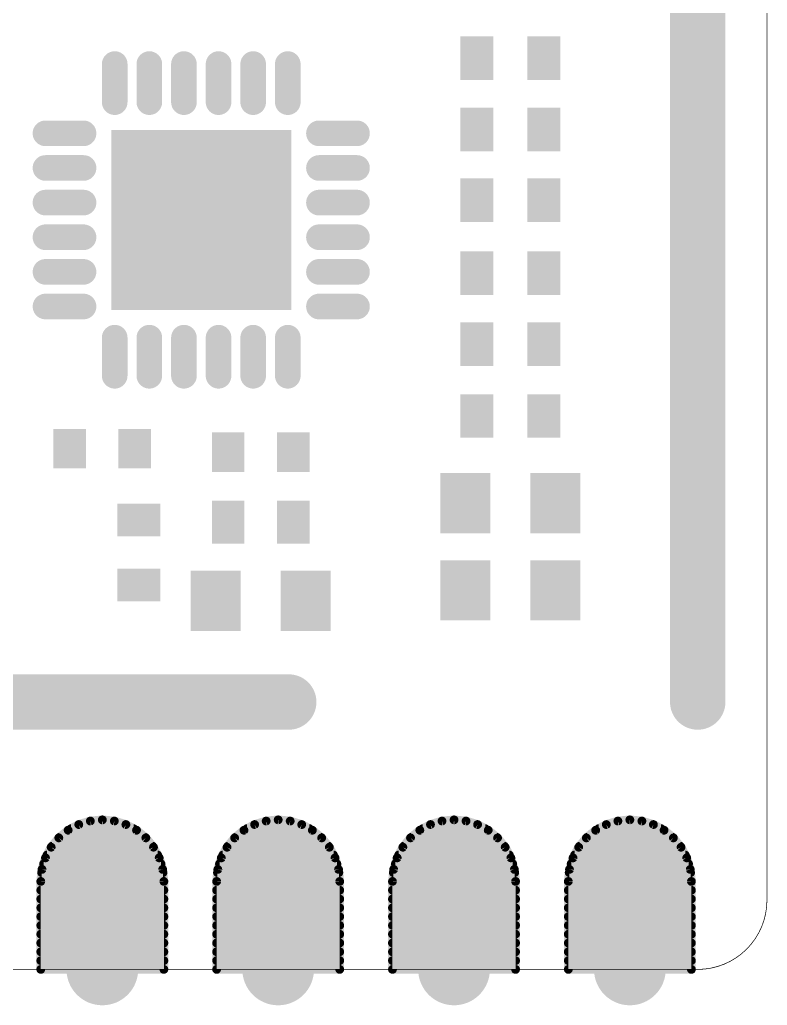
# Model space of a CAD drawing. Extents: x 0 to 35, y -0.5 to 23.4.
# Drawn here: x 24.21 to 35.01, y -0.52 to 13.71 of the extents above; entities that cross this region are included whole.
import ezdxf

# ---------------------------------------------------------------- set-up
doc = ezdxf.new("R2010")
doc.units = 0
for name, color, linetype in [('17', 110, 'CONTINUOUS'), ('20', 31, 'CONTINUOUS'), ('29', 253, 'CONTINUOUS')]:
    doc.layers.add(name, color=color, linetype=linetype)

# ---------------------------------------------------------------- blocks, each defined once
blk = doc.blocks.new('RECT')
blk.add_solid([(-0.5, -0.5), (0.5, -0.5), (-0.5, 0.5), (0.5, 0.5)])
blk = doc.blocks.new('ROUNDP')
at = {"const_width": 0.5}
blk.add_lwpolyline([(0, -0.25, 1), (0, 0.25, 1), (0, -0.25)], format="xyb", dxfattribs=at)

msp = doc.modelspace()

# ---------------------------------------------------------------- linework, layer by layer
at = {"layer": '20', "const_width": 0.01}
for points in [[(35, 21.86), (35, 1)], [(2, 0), (34, 0)]]:
    msp.add_lwpolyline(points, dxfattribs=at)
at = {"layer": '20'}
for points, const_width in [([(34, 0, 0.4142), (35, 1)], 0.01), ([(35.0025, 1, 1), (34.9975, 1)], 0.005), ([(34.9975, 1, 1), (35.0025, 1)], 0.005), ([(34, 0.0025, 1), (34, -0.0025)], 0.005), ([(34, -0.0025, 1), (34, 0.0025)], 0.005)]:
    msp.add_lwpolyline(points, format="xyb", dxfattribs=dict(at, const_width=const_width))
at = {"layer": '29'}
for points, const_width in [([(34, 19), (34, 3.86)], 0.8), ([(25.5788, 12.5197), (25.5788, 13.0697)], 0.37), ([(26.0788, 12.5197), (26.0788, 13.0697)], 0.37), ([(26.5788, 12.5197), (26.5788, 13.0697)], 0.37), ([(27.0788, 12.5197), (27.0788, 13.0697)], 0.37), ([(27.5788, 12.5197), (27.5788, 13.0697)], 0.37), ([(28.0788, 12.5197), (28.0788, 13.0697)], 0.37), ([(25.1288, 12.0697), (24.5788, 12.0697)], 0.37), ([(28.5288, 12.0697), (29.0788, 12.0697)], 0.37), ([(25.1288, 11.5697), (24.5788, 11.5697)], 0.37), ([(28.5288, 11.5697), (29.0788, 11.5697)], 0.37), ([(25.1288, 11.0697), (24.5788, 11.0697)], 0.37), ([(28.5288, 11.0697), (29.0788, 11.0697)], 0.37), ([(25.1288, 10.5697), (24.5788, 10.5697)], 0.37), ([(28.5288, 10.5697), (29.0788, 10.5697)], 0.37), ([(25.1288, 10.0697), (24.5788, 10.0697)], 0.37), ([(28.5288, 10.0697), (29.0788, 10.0697)], 0.37), ([(25.1288, 9.5697), (24.5788, 9.5697)], 0.37), ([(28.5288, 9.5697), (29.0788, 9.5697)], 0.37), ([(25.5788, 9.1197), (25.5788, 8.5697)], 0.37), ([(26.0788, 9.1197), (26.0788, 8.5697)], 0.37), ([(26.5788, 9.1197), (26.5788, 8.5697)], 0.37), ([(27.0788, 9.1197), (27.0788, 8.5697)], 0.37), ([(27.5788, 9.1197), (27.5788, 8.5697)], 0.37), ([(28.0788, 9.1197), (28.0788, 8.5697)], 0.37), ([(19.558, 3.86), (28.0924, 3.86)], 0.8), ([(25.0598, 2.0913), (24.9061, 2.0092)], 0.127), ([(25.2266, 2.1419), (25.0598, 2.0913)], 0.127), ([(25.4, 2.159), (25.2266, 2.1419)], 0.127), ([(25.5734, 2.1419), (25.4, 2.159)], 0.127), ([(25.7402, 2.0913), (25.5734, 2.1419)], 0.127), ([(25.8939, 2.0092), (25.7402, 2.0913)], 0.127), ([(27.5998, 2.0913), (27.4461, 2.0092)], 0.127), ([(27.7666, 2.1419), (27.5998, 2.0913)], 0.127), ([(27.94, 2.159), (27.7666, 2.1419)], 0.127), ([(28.1134, 2.1419), (27.94, 2.159)], 0.127), ([(28.2802, 2.0913), (28.1134, 2.1419)], 0.127), ([(28.4339, 2.0092), (28.2802, 2.0913)], 0.127), ([(30.1398, 2.0913), (29.9861, 2.0092)], 0.127), ([(30.3066, 2.1419), (30.1398, 2.0913)], 0.127), ([(30.48, 2.159), (30.3066, 2.1419)], 0.127), ([(30.6534, 2.1419), (30.48, 2.159)], 0.127), ([(30.8202, 2.0913), (30.6534, 2.1419)], 0.127), ([(30.9739, 2.0092), (30.8202, 2.0913)], 0.127), ([(32.6798, 2.0913), (32.5261, 2.0092)], 0.127), ([(32.8466, 2.1419), (32.6798, 2.0913)], 0.127), ([(33.02, 2.159), (32.8466, 2.1419)], 0.127), ([(33.1934, 2.1419), (33.02, 2.159)], 0.127), ([(33.3602, 2.0913), (33.1934, 2.1419)], 0.127), ([(33.5139, 2.0092), (33.3602, 2.0913)], 0.127), ([(24.9061, 2.0092), (24.7714, 1.8986)], 0.127), ([(24.9488, 2.032), (25.8512, 2.032)], 0.127), ([(26.0286, 1.8986), (25.8939, 2.0092)], 0.127), ([(27.4461, 2.0092), (27.3114, 1.8986)], 0.127), ([(27.4888, 2.032), (28.3912, 2.032)], 0.127), ([(28.5686, 1.8986), (28.4339, 2.0092)], 0.127), ([(29.9861, 2.0092), (29.8514, 1.8986)], 0.127), ([(30.0288, 2.032), (30.9312, 2.032)], 0.127), ([(31.1086, 1.8986), (30.9739, 2.0092)], 0.127), ([(32.5261, 2.0092), (32.3914, 1.8986)], 0.127), ([(32.5688, 2.032), (33.4712, 2.032)], 0.127), ([(33.6486, 1.8986), (33.5139, 2.0092)], 0.127), ([(24.7714, 1.8986), (24.6608, 1.7639)], 0.127), ([(24.7792, 1.905), (26.0208, 1.905)], 0.127), ([(26.1392, 1.7639), (26.0286, 1.8986)], 0.127), ([(27.3114, 1.8986), (27.2008, 1.7639)], 0.127), ([(27.3192, 1.905), (28.5608, 1.905)], 0.127), ([(28.6792, 1.7639), (28.5686, 1.8986)], 0.127), ([(29.8514, 1.8986), (29.7408, 1.7639)], 0.127), ([(29.8592, 1.905), (31.1008, 1.905)], 0.127), ([(31.2192, 1.7639), (31.1086, 1.8986)], 0.127), ([(32.3914, 1.8986), (32.2808, 1.7639)], 0.127), ([(32.3992, 1.905), (33.6408, 1.905)], 0.127), ([(33.7592, 1.7639), (33.6486, 1.8986)], 0.127), ([(24.6608, 1.7639), (24.5787, 1.6102)], 0.127), ([(24.6005, 1.651), (26.1995, 1.651)], 0.127), ([(24.6724, 1.778), (26.1276, 1.778)], 0.127), ([(26.2213, 1.6102), (26.1392, 1.7639)], 0.127), ([(27.2008, 1.7639), (27.1187, 1.6102)], 0.127), ([(27.1405, 1.651), (28.7395, 1.651)], 0.127), ([(27.2124, 1.778), (28.6676, 1.778)], 0.127), ([(28.7613, 1.6102), (28.6792, 1.7639)], 0.127), ([(29.7408, 1.7639), (29.6587, 1.6102)], 0.127), ([(29.6805, 1.651), (31.2795, 1.651)], 0.127), ([(29.7524, 1.778), (31.2076, 1.778)], 0.127), ([(31.3013, 1.6102), (31.2192, 1.7639)], 0.127), ([(32.2808, 1.7639), (32.1987, 1.6102)], 0.127), ([(32.2205, 1.651), (33.8195, 1.651)], 0.127), ([(32.2924, 1.778), (33.7476, 1.778)], 0.127), ([(33.8413, 1.6102), (33.7592, 1.7639)], 0.127), ([(24.5787, 1.6102), (24.5281, 1.4434)], 0.127), ([(24.5525, 1.524), (26.2475, 1.524)], 0.127), ([(26.2719, 1.4434), (26.2213, 1.6102)], 0.127), ([(27.1187, 1.6102), (27.0681, 1.4434)], 0.127), ([(27.0925, 1.524), (28.7875, 1.524)], 0.127), ([(28.8119, 1.4434), (28.7613, 1.6102)], 0.127), ([(29.6587, 1.6102), (29.6081, 1.4434)], 0.127), ([(29.6325, 1.524), (31.3275, 1.524)], 0.127), ([(31.3519, 1.4434), (31.3013, 1.6102)], 0.127), ([(32.1987, 1.6102), (32.1481, 1.4434)], 0.127), ([(32.1725, 1.524), (33.8675, 1.524)], 0.127), ([(33.8919, 1.4434), (33.8413, 1.6102)], 0.127), ([(24.5281, 1.4434), (24.511, 1.27)], 0.127), ([(24.5235, 1.397), (26.2765, 1.397)], 0.127), ([(26.289, 1.27), (26.2719, 1.4434)], 0.127), ([(27.0681, 1.4434), (27.051, 1.27)], 0.127), ([(27.0635, 1.397), (28.8165, 1.397)], 0.127), ([(28.829, 1.27), (28.8119, 1.4434)], 0.127), ([(29.6081, 1.4434), (29.591, 1.27)], 0.127), ([(29.6035, 1.397), (31.3565, 1.397)], 0.127), ([(31.369, 1.27), (31.3519, 1.4434)], 0.127), ([(32.1481, 1.4434), (32.131, 1.27)], 0.127), ([(32.1435, 1.397), (33.8965, 1.397)], 0.127), ([(33.909, 1.27), (33.8919, 1.4434)], 0.127), ([(24.511, 1.27), (24.511, 0)], 0.127), ([(24.511, 1.27), (26.289, 1.27)], 0.127), ([(26.289, 0), (26.289, 1.27)], 0.127), ([(27.051, 1.27), (27.051, 0)], 0.127), ([(27.051, 1.27), (28.829, 1.27)], 0.127), ([(28.829, 0), (28.829, 1.27)], 0.127), ([(29.591, 1.27), (29.591, 0)], 0.127), ([(29.591, 1.27), (31.369, 1.27)], 0.127), ([(31.369, 0), (31.369, 1.27)], 0.127), ([(32.131, 1.27), (32.131, 0)], 0.127), ([(32.131, 1.27), (33.909, 1.27)], 0.127), ([(33.909, 0), (33.909, 1.27)], 0.127), ([(24.511, 1.143), (26.289, 1.143)], 0.127), ([(27.051, 1.143), (28.829, 1.143)], 0.127), ([(29.591, 1.143), (31.369, 1.143)], 0.127), ([(32.131, 1.143), (33.909, 1.143)], 0.127), ([(24.511, 1.016), (26.289, 1.016)], 0.127), ([(27.051, 1.016), (28.829, 1.016)], 0.127), ([(29.591, 1.016), (31.369, 1.016)], 0.127), ([(32.131, 1.016), (33.909, 1.016)], 0.127), ([(24.511, 0.889), (26.289, 0.889)], 0.127), ([(27.051, 0.889), (28.829, 0.889)], 0.127), ([(29.591, 0.889), (31.369, 0.889)], 0.127), ([(32.131, 0.889), (33.909, 0.889)], 0.127), ([(24.511, 0.762), (26.289, 0.762)], 0.127), ([(27.051, 0.762), (28.829, 0.762)], 0.127), ([(29.591, 0.762), (31.369, 0.762)], 0.127), ([(32.131, 0.762), (33.909, 0.762)], 0.127), ([(24.511, 0.635), (26.289, 0.635)], 0.127), ([(24.511, 0.508), (26.289, 0.508)], 0.127), ([(27.051, 0.635), (28.829, 0.635)], 0.127), ([(27.051, 0.508), (28.829, 0.508)], 0.127), ([(29.591, 0.635), (31.369, 0.635)], 0.127), ([(29.591, 0.508), (31.369, 0.508)], 0.127), ([(32.131, 0.635), (33.909, 0.635)], 0.127), ([(32.131, 0.508), (33.909, 0.508)], 0.127), ([(24.511, 0.381), (26.289, 0.381)], 0.127), ([(27.051, 0.381), (28.829, 0.381)], 0.127), ([(29.591, 0.381), (31.369, 0.381)], 0.127), ([(32.131, 0.381), (33.909, 0.381)], 0.127), ([(24.511, 0.254), (26.289, 0.254)], 0.127), ([(27.051, 0.254), (28.829, 0.254)], 0.127), ([(29.591, 0.254), (31.369, 0.254)], 0.127), ([(32.131, 0.254), (33.909, 0.254)], 0.127), ([(24.511, 0.127), (26.289, 0.127)], 0.127), ([(27.051, 0.127), (28.829, 0.127)], 0.127), ([(29.591, 0.127), (31.369, 0.127)], 0.127), ([(32.131, 0.127), (33.909, 0.127)], 0.127), ([(24.511, 0), (26.289, 0)], 0.127), ([(24.511, 0), (26.289, 0)], 0.127), ([(27.051, 0), (28.829, 0)], 0.127), ([(27.051, 0), (28.829, 0)], 0.127), ([(29.591, 0), (31.369, 0)], 0.127), ([(29.591, 0), (31.369, 0)], 0.127), ([(32.131, 0), (33.909, 0)], 0.127), ([(32.131, 0), (33.909, 0)], 0.127)]:
    msp.add_lwpolyline(points, dxfattribs=dict(at, const_width=const_width))
for points, const_width in [([(25.6713, 13.0697, 1), (25.4863, 13.0697)], 0.185), ([(26.1713, 13.0697, 1), (25.9863, 13.0697)], 0.185), ([(26.6713, 13.0697, 1), (26.4863, 13.0697)], 0.185), ([(27.1713, 13.0697, 1), (26.9863, 13.0697)], 0.185), ([(27.6713, 13.0697, 1), (27.4863, 13.0697)], 0.185), ([(28.1713, 13.0697, 1), (27.9863, 13.0697)], 0.185), ([(25.4863, 12.5197, 1), (25.6713, 12.5197)], 0.185), ([(25.9863, 12.5197, 1), (26.1713, 12.5197)], 0.185), ([(26.4863, 12.5197, 1), (26.6713, 12.5197)], 0.185), ([(26.9863, 12.5197, 1), (27.1713, 12.5197)], 0.185), ([(27.4863, 12.5197, 1), (27.6713, 12.5197)], 0.185), ([(27.9863, 12.5197, 1), (28.1713, 12.5197)], 0.185), ([(24.5788, 12.1622, 1), (24.5788, 11.9772)], 0.185), ([(25.1288, 11.9772, 1), (25.1288, 12.1622)], 0.185), ([(28.5288, 12.1622, 1), (28.5288, 11.9772)], 0.185), ([(29.0788, 11.9772, 1), (29.0788, 12.1622)], 0.185), ([(24.5788, 11.6622, 1), (24.5788, 11.4772)], 0.185), ([(25.1288, 11.4772, 1), (25.1288, 11.6622)], 0.185), ([(28.5288, 11.6622, 1), (28.5288, 11.4772)], 0.185), ([(29.0788, 11.4772, 1), (29.0788, 11.6622)], 0.185), ([(24.5788, 11.1622, 1), (24.5788, 10.9772)], 0.185), ([(25.1288, 10.9772, 1), (25.1288, 11.1622)], 0.185), ([(28.5288, 11.1622, 1), (28.5288, 10.9772)], 0.185), ([(29.0788, 10.9772, 1), (29.0788, 11.1622)], 0.185), ([(24.5788, 10.6622, 1), (24.5788, 10.4772)], 0.185), ([(25.1288, 10.4772, 1), (25.1288, 10.6622)], 0.185), ([(28.5288, 10.6622, 1), (28.5288, 10.4772)], 0.185), ([(29.0788, 10.4772, 1), (29.0788, 10.6622)], 0.185), ([(24.5788, 10.1622, 1), (24.5788, 9.9772)], 0.185), ([(25.1288, 9.9772, 1), (25.1288, 10.1622)], 0.185), ([(28.5288, 10.1622, 1), (28.5288, 9.9772)], 0.185), ([(29.0788, 9.9772, 1), (29.0788, 10.1622)], 0.185), ([(24.5788, 9.6622, 1), (24.5788, 9.4772)], 0.185), ([(25.1288, 9.4772, 1), (25.1288, 9.6622)], 0.185), ([(28.5288, 9.6622, 1), (28.5288, 9.4772)], 0.185), ([(29.0788, 9.4772, 1), (29.0788, 9.6622)], 0.185), ([(25.6713, 9.1197, 1), (25.4863, 9.1197)], 0.185), ([(26.1713, 9.1197, 1), (25.9863, 9.1197)], 0.185), ([(26.6713, 9.1197, 1), (26.4863, 9.1197)], 0.185), ([(27.1713, 9.1197, 1), (26.9863, 9.1197)], 0.185), ([(27.6713, 9.1197, 1), (27.4863, 9.1197)], 0.185), ([(28.1713, 9.1197, 1), (27.9863, 9.1197)], 0.185), ([(25.4863, 8.5697, 1), (25.6713, 8.5697)], 0.185), ([(25.9863, 8.5697, 1), (26.1713, 8.5697)], 0.185), ([(26.4863, 8.5697, 1), (26.6713, 8.5697)], 0.185), ([(26.9863, 8.5697, 1), (27.1713, 8.5697)], 0.185), ([(27.4863, 8.5697, 1), (27.6713, 8.5697)], 0.185), ([(27.9863, 8.5697, 1), (28.1713, 8.5697)], 0.185), ([(28.0924, 3.66, 1), (28.0924, 4.06)], 0.4), ([(33.8, 3.86, 1), (34.2, 3.86)], 0.4), ([(25.0506, 2.1217, 1), (25.069, 2.0609)], 0.0635), ([(25.0748, 2.0633, 1), (25.0448, 2.1193)], 0.0635), ([(25.2235, 2.1735, 1), (25.2297, 2.1103)], 0.0635), ([(25.2358, 2.1115, 1), (25.2173, 2.1723)], 0.0635), ([(25.4031, 2.1906, 1), (25.3969, 2.1274)], 0.0635), ([(25.4031, 2.1274, 1), (25.3969, 2.1906)], 0.0635), ([(25.5827, 2.1723, 1), (25.5642, 2.1115)], 0.0635), ([(25.5703, 2.1103, 1), (25.5765, 2.1735)], 0.0635), ([(25.7552, 2.1193, 1), (25.7252, 2.0633)], 0.0635), ([(25.731, 2.0609, 1), (25.7494, 2.1217)], 0.0635), ([(27.5906, 2.1217, 1), (27.609, 2.0609)], 0.0635), ([(27.6148, 2.0633, 1), (27.5848, 2.1193)], 0.0635), ([(27.7635, 2.1735, 1), (27.7697, 2.1103)], 0.0635), ([(27.7758, 2.1115, 1), (27.7573, 2.1723)], 0.0635), ([(27.9431, 2.1906, 1), (27.9369, 2.1274)], 0.0635), ([(27.9431, 2.1274, 1), (27.9369, 2.1906)], 0.0635), ([(28.1227, 2.1723, 1), (28.1042, 2.1115)], 0.0635), ([(28.1103, 2.1103, 1), (28.1165, 2.1735)], 0.0635), ([(28.2952, 2.1193, 1), (28.2652, 2.0633)], 0.0635), ([(28.271, 2.0609, 1), (28.2894, 2.1217)], 0.0635), ([(30.1306, 2.1217, 1), (30.149, 2.0609)], 0.0635), ([(30.1548, 2.0633, 1), (30.1248, 2.1193)], 0.0635), ([(30.3035, 2.1735, 1), (30.3097, 2.1103)], 0.0635), ([(30.3158, 2.1115, 1), (30.2973, 2.1723)], 0.0635), ([(30.4831, 2.1906, 1), (30.4769, 2.1274)], 0.0635), ([(30.4831, 2.1274, 1), (30.4769, 2.1906)], 0.0635), ([(30.6627, 2.1723, 1), (30.6442, 2.1115)], 0.0635), ([(30.6503, 2.1103, 1), (30.6565, 2.1735)], 0.0635), ([(30.8352, 2.1193, 1), (30.8052, 2.0633)], 0.0635), ([(30.811, 2.0609, 1), (30.8294, 2.1217)], 0.0635), ([(32.6706, 2.1217, 1), (32.689, 2.0609)], 0.0635), ([(32.6948, 2.0633, 1), (32.6648, 2.1193)], 0.0635), ([(32.8435, 2.1735, 1), (32.8497, 2.1103)], 0.0635), ([(32.8558, 2.1115, 1), (32.8373, 2.1723)], 0.0635), ([(33.0231, 2.1906, 1), (33.0169, 2.1274)], 0.0635), ([(33.0231, 2.1274, 1), (33.0169, 2.1906)], 0.0635), ([(33.2027, 2.1723, 1), (33.1842, 2.1115)], 0.0635), ([(33.1903, 2.1103, 1), (33.1965, 2.1735)], 0.0635), ([(33.3752, 2.1193, 1), (33.3452, 2.0633)], 0.0635), ([(33.351, 2.0609, 1), (33.3694, 2.1217)], 0.0635), ([(24.8911, 2.0372, 1), (24.9211, 1.9812)], 0.0635), ([(24.9262, 1.9846, 1), (24.886, 2.0337)], 0.0635), ([(24.9488, 2.0638, 1), (24.9488, 2.0002)], 0.0635), ([(25.8512, 2.0002, 1), (25.8512, 2.0638)], 0.0635), ([(25.914, 2.0337, 1), (25.8738, 1.9846)], 0.0635), ([(25.8789, 1.9812, 1), (25.9089, 2.0372)], 0.0635), ([(27.4311, 2.0372, 1), (27.4611, 1.9812)], 0.0635), ([(27.4662, 1.9846, 1), (27.426, 2.0337)], 0.0635), ([(27.4888, 2.0638, 1), (27.4888, 2.0002)], 0.0635), ([(28.3912, 2.0002, 1), (28.3912, 2.0638)], 0.0635), ([(28.454, 2.0337, 1), (28.4138, 1.9846)], 0.0635), ([(28.4189, 1.9812, 1), (28.4489, 2.0372)], 0.0635), ([(29.9711, 2.0372, 1), (30.0011, 1.9812)], 0.0635), ([(30.0062, 1.9846, 1), (29.966, 2.0337)], 0.0635), ([(30.0288, 2.0638, 1), (30.0288, 2.0002)], 0.0635), ([(30.9312, 2.0002, 1), (30.9312, 2.0638)], 0.0635), ([(30.994, 2.0337, 1), (30.9538, 1.9846)], 0.0635), ([(30.9589, 1.9812, 1), (30.9889, 2.0372)], 0.0635), ([(32.5111, 2.0372, 1), (32.5411, 1.9812)], 0.0635), ([(32.5462, 1.9846, 1), (32.506, 2.0337)], 0.0635), ([(32.5688, 2.0638, 1), (32.5688, 2.0002)], 0.0635), ([(33.4712, 2.0002, 1), (33.4712, 2.0638)], 0.0635), ([(33.534, 2.0337, 1), (33.4938, 1.9846)], 0.0635), ([(33.4989, 1.9812, 1), (33.5289, 2.0372)], 0.0635), ([(24.7512, 1.9232, 1), (24.7915, 1.8741)], 0.0635), ([(24.7959, 1.8785, 1), (24.7468, 1.9188)], 0.0635), ([(24.7792, 1.9367, 1), (24.7792, 1.8733)], 0.0635), ([(26.0532, 1.9188, 1), (26.0041, 1.8785)], 0.0635), ([(26.0085, 1.8741, 1), (26.0488, 1.9232)], 0.0635), ([(26.0208, 1.8733, 1), (26.0208, 1.9367)], 0.0635), ([(27.2912, 1.9232, 1), (27.3315, 1.8741)], 0.0635), ([(27.3359, 1.8785, 1), (27.2868, 1.9188)], 0.0635), ([(27.3192, 1.9367, 1), (27.3192, 1.8733)], 0.0635), ([(28.5932, 1.9188, 1), (28.5441, 1.8785)], 0.0635), ([(28.5485, 1.8741, 1), (28.5888, 1.9232)], 0.0635), ([(28.5608, 1.8733, 1), (28.5608, 1.9367)], 0.0635), ([(29.8312, 1.9232, 1), (29.8715, 1.8741)], 0.0635), ([(29.8759, 1.8785, 1), (29.8268, 1.9188)], 0.0635), ([(29.8592, 1.9367, 1), (29.8592, 1.8733)], 0.0635), ([(31.1332, 1.9188, 1), (31.0841, 1.8785)], 0.0635), ([(31.0885, 1.8741, 1), (31.1288, 1.9232)], 0.0635), ([(31.1008, 1.8733, 1), (31.1008, 1.9367)], 0.0635), ([(32.3712, 1.9232, 1), (32.4115, 1.8741)], 0.0635), ([(32.4159, 1.8785, 1), (32.3668, 1.9188)], 0.0635), ([(32.3992, 1.9367, 1), (32.3992, 1.8733)], 0.0635), ([(33.6732, 1.9188, 1), (33.6241, 1.8785)], 0.0635), ([(33.6285, 1.8741, 1), (33.6688, 1.9232)], 0.0635), ([(33.6408, 1.8733, 1), (33.6408, 1.9367)], 0.0635), ([(24.6005, 1.6827, 1), (24.6005, 1.6193)], 0.0635), ([(24.6363, 1.784, 1), (24.6854, 1.7438)], 0.0635), ([(24.6888, 1.7489, 1), (24.6328, 1.7789)], 0.0635), ([(24.6724, 1.8097, 1), (24.6724, 1.7463)], 0.0635), ([(26.1672, 1.7789, 1), (26.1112, 1.7489)], 0.0635), ([(26.1146, 1.7438, 1), (26.1637, 1.784)], 0.0635), ([(26.1276, 1.7463, 1), (26.1276, 1.8097)], 0.0635), ([(26.1995, 1.6193, 1), (26.1995, 1.6827)], 0.0635), ([(27.1405, 1.6827, 1), (27.1405, 1.6193)], 0.0635), ([(27.1763, 1.784, 1), (27.2254, 1.7438)], 0.0635), ([(27.2288, 1.7489, 1), (27.1728, 1.7789)], 0.0635), ([(27.2124, 1.8097, 1), (27.2124, 1.7463)], 0.0635), ([(28.7072, 1.7789, 1), (28.6512, 1.7489)], 0.0635), ([(28.6546, 1.7438, 1), (28.7037, 1.784)], 0.0635), ([(28.6676, 1.7463, 1), (28.6676, 1.8097)], 0.0635), ([(28.7395, 1.6193, 1), (28.7395, 1.6827)], 0.0635), ([(29.6805, 1.6827, 1), (29.6805, 1.6193)], 0.0635), ([(29.7163, 1.784, 1), (29.7654, 1.7438)], 0.0635), ([(29.7688, 1.7489, 1), (29.7128, 1.7789)], 0.0635), ([(29.7524, 1.8097, 1), (29.7524, 1.7463)], 0.0635), ([(31.2472, 1.7789, 1), (31.1912, 1.7489)], 0.0635), ([(31.1946, 1.7438, 1), (31.2437, 1.784)], 0.0635), ([(31.2076, 1.7463, 1), (31.2076, 1.8097)], 0.0635), ([(31.2795, 1.6193, 1), (31.2795, 1.6827)], 0.0635), ([(32.2205, 1.6827, 1), (32.2205, 1.6193)], 0.0635), ([(32.2563, 1.784, 1), (32.3054, 1.7438)], 0.0635), ([(32.3088, 1.7489, 1), (32.2528, 1.7789)], 0.0635), ([(32.2924, 1.8097, 1), (32.2924, 1.7463)], 0.0635), ([(33.7872, 1.7789, 1), (33.7312, 1.7489)], 0.0635), ([(33.7346, 1.7438, 1), (33.7837, 1.784)], 0.0635), ([(33.7476, 1.7463, 1), (33.7476, 1.8097)], 0.0635), ([(33.8195, 1.6193, 1), (33.8195, 1.6827)], 0.0635), ([(24.5525, 1.5557, 1), (24.5525, 1.4923)], 0.0635), ([(24.5507, 1.6252, 1), (24.6067, 1.5952)], 0.0635), ([(24.6091, 1.601, 1), (24.5483, 1.6194)], 0.0635), ([(26.2517, 1.6194, 1), (26.1909, 1.601)], 0.0635), ([(26.1933, 1.5952, 1), (26.2493, 1.6252)], 0.0635), ([(26.2475, 1.4923, 1), (26.2475, 1.5557)], 0.0635), ([(27.0925, 1.5557, 1), (27.0925, 1.4923)], 0.0635), ([(27.0907, 1.6252, 1), (27.1467, 1.5952)], 0.0635), ([(27.1491, 1.601, 1), (27.0883, 1.6194)], 0.0635), ([(28.7917, 1.6194, 1), (28.7309, 1.601)], 0.0635), ([(28.7333, 1.5952, 1), (28.7893, 1.6252)], 0.0635), ([(28.7875, 1.4923, 1), (28.7875, 1.5557)], 0.0635), ([(29.6325, 1.5557, 1), (29.6325, 1.4923)], 0.0635), ([(29.6307, 1.6252, 1), (29.6867, 1.5952)], 0.0635), ([(29.6891, 1.601, 1), (29.6283, 1.6194)], 0.0635), ([(31.3317, 1.6194, 1), (31.2709, 1.601)], 0.0635), ([(31.2733, 1.5952, 1), (31.3293, 1.6252)], 0.0635), ([(31.3275, 1.4923, 1), (31.3275, 1.5557)], 0.0635), ([(32.1725, 1.5557, 1), (32.1725, 1.4923)], 0.0635), ([(32.1707, 1.6252, 1), (32.2267, 1.5952)], 0.0635), ([(32.2291, 1.601, 1), (32.1683, 1.6194)], 0.0635), ([(33.8717, 1.6194, 1), (33.8109, 1.601)], 0.0635), ([(33.8133, 1.5952, 1), (33.8693, 1.6252)], 0.0635), ([(33.8675, 1.4923, 1), (33.8675, 1.5557)], 0.0635), ([(24.5235, 1.4287, 1), (24.5235, 1.3653)], 0.0635), ([(24.4977, 1.4527, 1), (24.5585, 1.4342)], 0.0635), ([(24.5597, 1.4403, 1), (24.4965, 1.4465)], 0.0635), ([(26.3035, 1.4465, 1), (26.2403, 1.4403)], 0.0635), ([(26.2415, 1.4342, 1), (26.3023, 1.4527)], 0.0635), ([(26.2765, 1.3653, 1), (26.2765, 1.4287)], 0.0635), ([(27.0635, 1.4287, 1), (27.0635, 1.3653)], 0.0635), ([(27.0377, 1.4527, 1), (27.0985, 1.4342)], 0.0635), ([(27.0997, 1.4403, 1), (27.0365, 1.4465)], 0.0635), ([(28.8435, 1.4465, 1), (28.7803, 1.4403)], 0.0635), ([(28.7815, 1.4342, 1), (28.8423, 1.4527)], 0.0635), ([(28.8165, 1.3653, 1), (28.8165, 1.4287)], 0.0635), ([(29.6035, 1.4287, 1), (29.6035, 1.3653)], 0.0635), ([(29.5777, 1.4527, 1), (29.6385, 1.4342)], 0.0635), ([(29.6397, 1.4403, 1), (29.5765, 1.4465)], 0.0635), ([(31.3835, 1.4465, 1), (31.3203, 1.4403)], 0.0635), ([(31.3215, 1.4342, 1), (31.3823, 1.4527)], 0.0635), ([(31.3565, 1.3653, 1), (31.3565, 1.4287)], 0.0635), ([(32.1435, 1.4287, 1), (32.1435, 1.3653)], 0.0635), ([(32.1177, 1.4527, 1), (32.1785, 1.4342)], 0.0635), ([(32.1797, 1.4403, 1), (32.1165, 1.4465)], 0.0635), ([(33.9235, 1.4465, 1), (33.8603, 1.4403)], 0.0635), ([(33.8615, 1.4342, 1), (33.9223, 1.4527)], 0.0635), ([(33.8965, 1.3653, 1), (33.8965, 1.4287)], 0.0635), ([(24.5428, 1.27, 1), (24.4793, 1.27)], 0.0635), ([(24.511, 1.3017, 1), (24.511, 1.2383)], 0.0635), ([(24.4794, 1.2731, 1), (24.5426, 1.2669)], 0.0635), ([(26.3208, 1.27, 1), (26.2573, 1.27)], 0.0635), ([(26.2574, 1.2669, 1), (26.3206, 1.2731)], 0.0635), ([(26.289, 1.2383, 1), (26.289, 1.3017)], 0.0635), ([(27.051, 1.3017, 1), (27.051, 1.2383)], 0.0635), ([(27.0194, 1.2731, 1), (27.0826, 1.2669)], 0.0635), ([(27.0828, 1.27, 1), (27.0193, 1.27)], 0.0635), ([(28.8607, 1.27, 1), (28.7973, 1.27)], 0.0635), ([(28.7974, 1.2669, 1), (28.8606, 1.2731)], 0.0635), ([(28.829, 1.2383, 1), (28.829, 1.3017)], 0.0635), ([(29.5594, 1.2731, 1), (29.6226, 1.2669)], 0.0635), ([(29.591, 1.3017, 1), (29.591, 1.2383)], 0.0635), ([(29.6227, 1.27, 1), (29.5593, 1.27)], 0.0635), ([(31.4007, 1.27, 1), (31.3373, 1.27)], 0.0635), ([(31.3374, 1.2669, 1), (31.4006, 1.2731)], 0.0635), ([(31.369, 1.2383, 1), (31.369, 1.3017)], 0.0635), ([(32.1628, 1.27, 1), (32.0992, 1.27)], 0.0635), ([(32.131, 1.3017, 1), (32.131, 1.2383)], 0.0635), ([(32.0994, 1.2731, 1), (32.1626, 1.2669)], 0.0635), ([(33.9408, 1.27, 1), (33.8772, 1.27)], 0.0635), ([(33.8774, 1.2669, 1), (33.9406, 1.2731)], 0.0635), ([(33.909, 1.2383, 1), (33.909, 1.3017)], 0.0635), ([(24.511, 1.1747, 1), (24.511, 1.1113)], 0.0635), ([(26.289, 1.1113, 1), (26.289, 1.1747)], 0.0635), ([(27.051, 1.1747, 1), (27.051, 1.1113)], 0.0635), ([(28.829, 1.1113, 1), (28.829, 1.1747)], 0.0635), ([(29.591, 1.1747, 1), (29.591, 1.1113)], 0.0635), ([(31.369, 1.1113, 1), (31.369, 1.1747)], 0.0635), ([(32.131, 1.1747, 1), (32.131, 1.1113)], 0.0635), ([(33.909, 1.1113, 1), (33.909, 1.1747)], 0.0635), ([(24.511, 1.0477, 1), (24.511, 0.9843)], 0.0635), ([(26.289, 0.9843, 1), (26.289, 1.0477)], 0.0635), ([(27.051, 1.0477, 1), (27.051, 0.9843)], 0.0635), ([(28.829, 0.9843, 1), (28.829, 1.0477)], 0.0635), ([(29.591, 1.0477, 1), (29.591, 0.9843)], 0.0635), ([(31.369, 0.9843, 1), (31.369, 1.0477)], 0.0635), ([(32.131, 1.0477, 1), (32.131, 0.9843)], 0.0635), ([(33.909, 0.9843, 1), (33.909, 1.0477)], 0.0635), ([(24.511, 0.9207, 1), (24.511, 0.8573)], 0.0635), ([(26.289, 0.8573, 1), (26.289, 0.9207)], 0.0635), ([(27.051, 0.9207, 1), (27.051, 0.8573)], 0.0635), ([(28.829, 0.8573, 1), (28.829, 0.9207)], 0.0635), ([(29.591, 0.9207, 1), (29.591, 0.8573)], 0.0635), ([(31.369, 0.8573, 1), (31.369, 0.9207)], 0.0635), ([(32.131, 0.9207, 1), (32.131, 0.8573)], 0.0635), ([(33.909, 0.8573, 1), (33.909, 0.9207)], 0.0635), ([(24.511, 0.7937, 1), (24.511, 0.7303)], 0.0635), ([(26.289, 0.7303, 1), (26.289, 0.7937)], 0.0635), ([(27.051, 0.7937, 1), (27.051, 0.7303)], 0.0635), ([(28.829, 0.7303, 1), (28.829, 0.7937)], 0.0635), ([(29.591, 0.7937, 1), (29.591, 0.7303)], 0.0635), ([(31.369, 0.7303, 1), (31.369, 0.7937)], 0.0635), ([(32.131, 0.7937, 1), (32.131, 0.7303)], 0.0635), ([(33.909, 0.7303, 1), (33.909, 0.7937)], 0.0635), ([(24.511, 0.6667, 1), (24.511, 0.6033)], 0.0635), ([(24.511, 0.5397, 1), (24.511, 0.4763)], 0.0635), ([(26.289, 0.6033, 1), (26.289, 0.6667)], 0.0635), ([(26.289, 0.4763, 1), (26.289, 0.5397)], 0.0635), ([(27.051, 0.6667, 1), (27.051, 0.6033)], 0.0635), ([(27.051, 0.5397, 1), (27.051, 0.4763)], 0.0635), ([(28.829, 0.6033, 1), (28.829, 0.6667)], 0.0635), ([(28.829, 0.4763, 1), (28.829, 0.5397)], 0.0635), ([(29.591, 0.6667, 1), (29.591, 0.6033)], 0.0635), ([(29.591, 0.5397, 1), (29.591, 0.4763)], 0.0635), ([(31.369, 0.6033, 1), (31.369, 0.6667)], 0.0635), ([(31.369, 0.4763, 1), (31.369, 0.5397)], 0.0635), ([(32.131, 0.6667, 1), (32.131, 0.6033)], 0.0635), ([(32.131, 0.5397, 1), (32.131, 0.4763)], 0.0635), ([(33.909, 0.6033, 1), (33.909, 0.6667)], 0.0635), ([(33.909, 0.4763, 1), (33.909, 0.5397)], 0.0635), ([(24.511, 0.4128, 1), (24.511, 0.3493)], 0.0635), ([(26.289, 0.3493, 1), (26.289, 0.4128)], 0.0635), ([(27.051, 0.4128, 1), (27.051, 0.3493)], 0.0635), ([(28.829, 0.3493, 1), (28.829, 0.4128)], 0.0635), ([(29.591, 0.4128, 1), (29.591, 0.3493)], 0.0635), ([(31.369, 0.3493, 1), (31.369, 0.4128)], 0.0635), ([(32.131, 0.4128, 1), (32.131, 0.3493)], 0.0635), ([(33.909, 0.3493, 1), (33.909, 0.4128)], 0.0635), ([(24.511, 0.2858, 1), (24.511, 0.2223)], 0.0635), ([(26.289, 0.2223, 1), (26.289, 0.2858)], 0.0635), ([(27.051, 0.2858, 1), (27.051, 0.2223)], 0.0635), ([(28.829, 0.2223, 1), (28.829, 0.2858)], 0.0635), ([(29.591, 0.2858, 1), (29.591, 0.2223)], 0.0635), ([(31.369, 0.2223, 1), (31.369, 0.2858)], 0.0635), ([(32.131, 0.2858, 1), (32.131, 0.2223)], 0.0635), ([(33.909, 0.2223, 1), (33.909, 0.2858)], 0.0635), ([(24.511, 0.1588, 1), (24.511, 0.0953)], 0.0635), ([(26.289, 0.0953, 1), (26.289, 0.1588)], 0.0635), ([(27.051, 0.1588, 1), (27.051, 0.0953)], 0.0635), ([(28.829, 0.0953, 1), (28.829, 0.1588)], 0.0635), ([(29.591, 0.1588, 1), (29.591, 0.0953)], 0.0635), ([(31.369, 0.0953, 1), (31.369, 0.1588)], 0.0635), ([(32.131, 0.1588, 1), (32.131, 0.0953)], 0.0635), ([(33.909, 0.0953, 1), (33.909, 0.1588)], 0.0635), ([(24.511, 0.0318, 1), (24.511, -0.0318)], 0.0635), ([(24.511, 0.0318, 1), (24.511, -0.0318)], 0.0635), ([(24.4793, 0, 1), (24.5428, 0)], 0.0635), ([(26.2573, 0, 1), (26.3208, 0)], 0.0635), ([(26.289, -0.0318, 1), (26.289, 0.0318)], 0.0635), ([(26.289, -0.0318, 1), (26.289, 0.0318)], 0.0635), ([(27.051, 0.0318, 1), (27.051, -0.0318)], 0.0635), ([(27.051, 0.0318, 1), (27.051, -0.0318)], 0.0635), ([(27.0193, 0, 1), (27.0828, 0)], 0.0635), ([(28.7973, 0, 1), (28.8607, 0)], 0.0635), ([(28.829, -0.0318, 1), (28.829, 0.0318)], 0.0635), ([(28.829, -0.0318, 1), (28.829, 0.0318)], 0.0635), ([(29.591, 0.0318, 1), (29.591, -0.0318)], 0.0635), ([(29.591, 0.0318, 1), (29.591, -0.0318)], 0.0635), ([(29.5593, 0, 1), (29.6227, 0)], 0.0635), ([(31.3373, 0, 1), (31.4007, 0)], 0.0635), ([(31.369, -0.0318, 1), (31.369, 0.0318)], 0.0635), ([(31.369, -0.0318, 1), (31.369, 0.0318)], 0.0635), ([(32.131, 0.0318, 1), (32.131, -0.0318)], 0.0635), ([(32.131, 0.0318, 1), (32.131, -0.0318)], 0.0635), ([(32.0992, 0, 1), (32.1628, 0)], 0.0635), ([(33.8772, 0, 1), (33.9408, 0)], 0.0635), ([(33.909, -0.0318, 1), (33.909, 0.0318)], 0.0635), ([(33.909, -0.0318, 1), (33.909, 0.0318)], 0.0635)]:
    msp.add_lwpolyline(points, format="xyb", dxfattribs=dict(at, const_width=const_width))

# ---------------------------------------------------------------- block references
at = {"layer": '17'}
for p, xscale, yscale, rotation in [((25.9288, 11.7197), 0.5032, 0.5032, 180), ((25.9288, 11.7197), 0.5032, 0.5032, 180), ((26.8288, 11.7197), 0.5032, 0.5032, 180), ((26.8288, 11.7197), 0.5032, 0.5032, 180), ((27.7288, 11.7197), 0.5032, 0.5032, 180), ((27.7288, 11.7197), 0.5032, 0.5032, 180), ((25.9288, 10.8197), 0.5032, 0.5032, 180), ((25.9288, 10.8197), 0.5032, 0.5032, 180), ((26.8288, 10.8197), 0.5032, 0.5032, 180), ((26.8288, 10.8197), 0.5032, 0.5032, 180), ((27.7288, 10.8197), 0.5032, 0.5032, 180), ((27.7288, 10.8197), 0.5032, 0.5032, 180), ((25.9288, 9.9197), 0.5032, 0.5032, 180), ((25.9288, 9.9197), 0.5032, 0.5032, 180), ((26.8288, 9.9197), 0.5032, 0.5032, 180), ((26.8288, 9.9197), 0.5032, 0.5032, 180), ((27.7288, 9.9197), 0.5032, 0.5032, 180), ((27.7288, 9.9197), 0.5032, 0.5032, 180), ((25.4, 1.27), 1.778, 1.778, 270), ((25.4, 1.27), 1.778, 1.778, 270), ((27.94, 1.27), 1.778, 1.778, 270), ((27.94, 1.27), 1.778, 1.778, 270), ((30.48, 1.27), 1.778, 1.778, 270), ((30.48, 1.27), 1.778, 1.778, 270), ((33.02, 1.27), 1.778, 1.778, 270), ((33.02, 1.27), 1.778, 1.778, 270), ((25.4, 0), 1.016, 1.016, 270), ((25.4, 0), 1.016, 1.016, 270), ((27.94, 0), 1.016, 1.016, 270), ((27.94, 0), 1.016, 1.016, 270), ((30.48, 0), 1.016, 1.016, 270), ((30.48, 0), 1.016, 1.016, 270), ((33.02, 0), 1.016, 1.016, 270), ((33.02, 0), 1.016, 1.016, 270)]:
    msp.add_blockref('ROUNDP', p, dxfattribs=dict(at, xscale=xscale, yscale=yscale, rotation=rotation))
at = {"layer": '29'}
for name, p, xscale, yscale, rotation in [('RECT', (30.8102, 13.1562), 0.4772, 0.6296, 180), ('RECT', (31.7754, 13.1562), 0.4772, 0.6296, 180), ('RECT', (30.8102, 12.127), 0.4772, 0.6296, 180), ('RECT', (31.7754, 12.127), 0.4772, 0.6296, 180), ('RECT', (26.8288, 10.8197), 2.6, 2.6, 180), ('RECT', (30.8102, 11.1036), 0.4772, 0.6296, 180), ('RECT', (31.7754, 11.1036), 0.4772, 0.6296, 180), ('RECT', (30.8102, 10.0505), 0.4772, 0.6296, 180), ('RECT', (31.7754, 10.0505), 0.4772, 0.6296, 180), ('RECT', (30.8102, 9.027), 0.4772, 0.6296, 180), ('RECT', (31.7754, 9.027), 0.4772, 0.6296, 180), ('RECT', (30.8102, 7.9894), 0.4772, 0.6296, 180), ('RECT', (31.7754, 7.9894), 0.4772, 0.6296, 180), ('RECT', (24.9285, 7.5186), 0.47, 0.57, 180), ('RECT', (25.8685, 7.5186), 0.47, 0.57, 180), ('RECT', (27.2175, 7.4678), 0.47, 0.57, 180), ('RECT', (28.1575, 7.4678), 0.47, 0.57, 180), ('RECT', (25.9268, 6.4883), 0.47, 0.62, 270), ('RECT', (27.2175, 6.4582), 0.47, 0.62, 180), ('RECT', (28.1575, 6.4582), 0.47, 0.62, 180), ('RECT', (25.9268, 5.5483), 0.47, 0.62, 270), ('ROUNDP', (25.4, 1.27), 1.798, 1.798, 270), ('ROUNDP', (27.94, 1.27), 1.798, 1.798, 270), ('ROUNDP', (30.48, 1.27), 1.798, 1.798, 270), ('ROUNDP', (33.02, 1.27), 1.798, 1.798, 270), ('ROUNDP', (25.4, 0), 1.036, 1.036, 270), ('ROUNDP', (27.94, 0), 1.036, 1.036, 270), ('ROUNDP', (30.48, 0), 1.036, 1.036, 270), ('ROUNDP', (33.02, 0), 1.036, 1.036, 270)]:
    msp.add_blockref(name, p, dxfattribs=dict(at, xscale=xscale, yscale=yscale, rotation=rotation))
at = {"layer": '29', "xscale": 0.72, "yscale": 0.87}
for p in [(30.6428, 6.731), (31.9428, 6.731), (30.6428, 5.4727), (31.9428, 5.4727), (27.0375, 5.3212), (28.3375, 5.3212)]:
    msp.add_blockref('RECT', p, dxfattribs=at)

doc.saveas('drawing.dxf')
